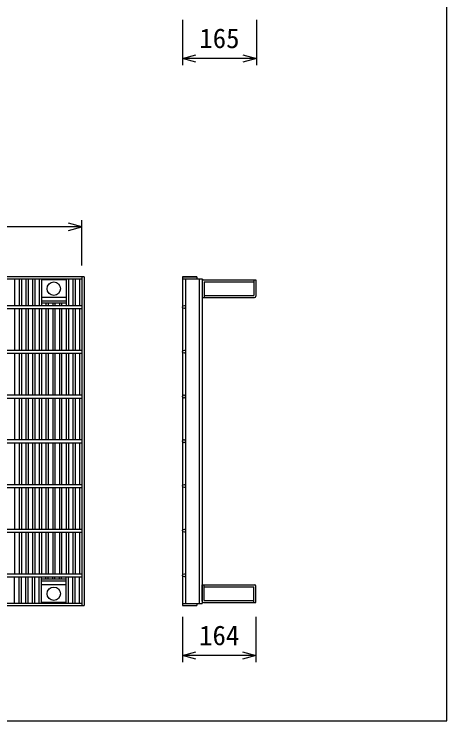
# Model space of a CAD drawing. Units: millimetres, scale not verified. Extents: x -16800 to 16800, y -5940 to 5940.
# Drawn here: x -3546 to -2580, y 808 to 2388 of the extents above; entities that cross this region are included whole.
import ezdxf
from ezdxf.enums import TextEntityAlignment as Align

# ---------------------------------------------------------------- set-up
doc = ezdxf.new("R2010")
doc.units = ezdxf.units.MM
doc.header["$LTSCALE"] = 20
for name, color, linetype, lineweight in [('0-0_DIM', 7, 'Continuous', 25), ('0-2_HATCH', 6, 'Continuous', 25), ('0-6_TXT', 7, 'Continuous', 25)]:
    doc.layers.add(name, color=color, linetype=linetype, lineweight=lineweight)
doc.styles.add('ＭＳ ゴシック', font='')
doc.styles.get('ＭＳ ゴシック').set_extended_font_data('MS Gothic')

msp = doc.modelspace()

# ---------------------------------------------------------------- linework, layer by layer
at = {"layer": '0-0_DIM'}
for p, q in [((-3170.13, 2375.75), (-3170.13, 2274.16)), ((-3005.13, 2375.75), (-3005.13, 2274.16)), ((-3005.13, 2289.16), (-3170.13, 2289.16)), ((-3395.13, 1912.78), (-4390.13, 1912.78)), ((-3395.13, 1826.2), (-3395.13, 1927.78)), ((-3170.13, 1040.75), (-3170.13, 939.16)), ((-3006.13, 1040.75), (-3006.13, 939.16)), ((-3006.13, 954.16), (-3170.13, 954.16))]:
    msp.add_line(p, q, dxfattribs=at)
for points in [[(-3140.13, 2281.12), (-3170.13, 2289.16), (-3140.13, 2297.2)], [(-3035.13, 2297.2), (-3005.13, 2289.16), (-3035.13, 2281.12)], [(-3425.13, 1904.74), (-3395.13, 1912.78), (-3425.13, 1920.82)], [(-3140.13, 946.12), (-3170.13, 954.16), (-3140.13, 962.2)], [(-3036.13, 962.2), (-3006.13, 954.16), (-3036.13, 946.12)]]:
    msp.add_lwpolyline(points, dxfattribs=at)
at = {"layer": '0-2_HATCH'}
for p, q in [((-3390.13, 1800.97), (-4395.13, 1800.97)), ((-4390.13, 1796.47), (-3395.13, 1796.47)), ((-3545.13, 1796.47), (-3545.13, 1736.97)), ((-3535.13, 1796.47), (-3535.13, 1736.97)), ((-3530.13, 1796.47), (-3530.13, 1736.97)), ((-3520.13, 1796.47), (-3520.13, 1736.97)), ((-3515.13, 1796.47), (-3515.13, 1736.97)), ((-3505.13, 1796.47), (-3505.13, 1736.97)), ((-3500.13, 1796.47), (-3500.13, 1736.97)), ((-3490.13, 1796.47), (-3490.13, 1736.97)), ((-3485.13, 1796.47), (-3485.13, 1736.97)), ((-3430.13, 1794.47), (-3485.13, 1794.47)), ((-3430.13, 1796.47), (-3430.13, 1736.97)), ((-3425.13, 1796.47), (-3425.13, 1736.97)), ((-3415.13, 1796.47), (-3415.13, 1736.97)), ((-3410.13, 1796.47), (-3410.13, 1736.97)), ((-3400.13, 1796.47), (-3400.13, 1736.97)), ((-3395.13, 1800.97), (-3395.13, 1065.97)), ((-3390.13, 1800.97), (-3390.13, 1065.97)), ((-3170.13, 1800.97), (-3170.13, 1065.97)), ((-3138.13, 1800.97), (-3170.13, 1800.97)), ((-3170.13, 1800.97), (-3138.13, 1800.97)), ((-3170.13, 1796.47), (-3126.13, 1796.47)), ((-3163.13, 1796.47), (-3163.13, 1070.47)), ((-3138.13, 1800.97), (-3138.13, 1796.47)), ((-3133.13, 1796.47), (-3133.13, 1070.47)), ((-3126.13, 1796.47), (-3126.13, 1070.47)), ((-3126.13, 1791.47), (-3126.13, 1754.47)), ((-3123.13, 1794.47), (-3006.13, 1794.47)), ((-3121.63, 1789.97), (-3010.63, 1789.97)), ((-3121.63, 1789.97), (-3121.63, 1754.47)), ((-3010.63, 1794.47), (-3010.63, 1758.97)), ((-3006.13, 1794.47), (-3006.13, 1757.47)), ((-3430.13, 1754.47), (-3485.13, 1754.47)), ((-3126.13, 1754.47), (-3009.13, 1754.47)), ((-3121.63, 1758.97), (-3010.63, 1758.97)), ((-3430.13, 1746.47), (-3485.13, 1746.47)), ((-3430.13, 1741.97), (-3485.13, 1741.97)), ((-3475.13, 1741.97), (-3475.13, 1736.97)), ((-3470.13, 1741.97), (-3470.13, 1736.97)), ((-3460.13, 1741.97), (-3460.13, 1736.97)), ((-3455.13, 1741.97), (-3455.13, 1736.97)), ((-3445.13, 1741.97), (-3445.13, 1736.97)), ((-3440.13, 1741.97), (-3440.13, 1736.97)), ((-4390.13, 1736.97), (-3395.13, 1736.97)), ((-4390.13, 1729.97), (-3395.13, 1729.97)), ((-3545.13, 1729.97), (-3545.13, 1636.97)), ((-3535.13, 1729.97), (-3535.13, 1636.97)), ((-3530.13, 1729.97), (-3530.13, 1636.97)), ((-3520.13, 1729.97), (-3520.13, 1636.97)), ((-3515.13, 1729.97), (-3515.13, 1636.97)), ((-3505.13, 1729.97), (-3505.13, 1636.97)), ((-3500.13, 1729.97), (-3500.13, 1636.97)), ((-3490.13, 1729.97), (-3490.13, 1636.97)), ((-3485.13, 1729.97), (-3485.13, 1636.97)), ((-3475.13, 1729.97), (-3475.13, 1636.97)), ((-3470.13, 1729.97), (-3470.13, 1636.97)), ((-3460.13, 1729.97), (-3460.13, 1636.97)), ((-3455.13, 1729.97), (-3455.13, 1636.97)), ((-3445.13, 1729.97), (-3445.13, 1636.97)), ((-3440.13, 1729.97), (-3440.13, 1636.97)), ((-3430.13, 1729.97), (-3430.13, 1636.97)), ((-3425.13, 1729.97), (-3425.13, 1636.97)), ((-3415.13, 1729.97), (-3415.13, 1636.97)), ((-3410.13, 1729.97), (-3410.13, 1636.97)), ((-3400.13, 1729.97), (-3400.13, 1636.97)), ((-4390.13, 1636.97), (-3395.13, 1636.97)), ((-4390.13, 1629.97), (-3395.13, 1629.97)), ((-3545.13, 1629.97), (-3545.13, 1536.97)), ((-3535.13, 1629.97), (-3535.13, 1536.97)), ((-3530.13, 1629.97), (-3530.13, 1536.97)), ((-3520.13, 1629.97), (-3520.13, 1536.97)), ((-3515.13, 1629.97), (-3515.13, 1536.97)), ((-3505.13, 1629.97), (-3505.13, 1536.97)), ((-3500.13, 1629.97), (-3500.13, 1536.97)), ((-3490.13, 1629.97), (-3490.13, 1536.97)), ((-3485.13, 1629.97), (-3485.13, 1536.97)), ((-3475.13, 1629.97), (-3475.13, 1536.97)), ((-3470.13, 1629.97), (-3470.13, 1536.97)), ((-3460.13, 1629.97), (-3460.13, 1536.97)), ((-3455.13, 1629.97), (-3455.13, 1536.97)), ((-3445.13, 1629.97), (-3445.13, 1536.97)), ((-3440.13, 1629.97), (-3440.13, 1536.97)), ((-3430.13, 1629.97), (-3430.13, 1536.97)), ((-3425.13, 1629.97), (-3425.13, 1536.97)), ((-3415.13, 1629.97), (-3415.13, 1536.97)), ((-3410.13, 1629.97), (-3410.13, 1536.97)), ((-3400.13, 1629.97), (-3400.13, 1536.97)), ((-4390.13, 1536.97), (-3395.13, 1536.97)), ((-4390.13, 1529.97), (-3395.13, 1529.97)), ((-3545.13, 1529.97), (-3545.13, 1436.97)), ((-3535.13, 1529.97), (-3535.13, 1436.97)), ((-3530.13, 1529.97), (-3530.13, 1436.97)), ((-3520.13, 1529.97), (-3520.13, 1436.97)), ((-3515.13, 1529.97), (-3515.13, 1436.97)), ((-3505.13, 1529.97), (-3505.13, 1436.97)), ((-3500.13, 1529.97), (-3500.13, 1436.97)), ((-3490.13, 1529.97), (-3490.13, 1436.97)), ((-3485.13, 1529.97), (-3485.13, 1436.97)), ((-3475.13, 1529.97), (-3475.13, 1436.97)), ((-3470.13, 1529.97), (-3470.13, 1436.97)), ((-3460.13, 1529.97), (-3460.13, 1436.97)), ((-3455.13, 1529.97), (-3455.13, 1436.97)), ((-3445.13, 1529.97), (-3445.13, 1436.97)), ((-3440.13, 1529.97), (-3440.13, 1436.97)), ((-3430.13, 1529.97), (-3430.13, 1436.97)), ((-3425.13, 1529.97), (-3425.13, 1436.97)), ((-3415.13, 1529.97), (-3415.13, 1436.97)), ((-3410.13, 1529.97), (-3410.13, 1436.97)), ((-3400.13, 1529.97), (-3400.13, 1436.97)), ((-4390.13, 1436.97), (-3395.13, 1436.97)), ((-4390.13, 1429.97), (-3395.13, 1429.97)), ((-3545.13, 1429.97), (-3545.13, 1336.97)), ((-3535.13, 1429.97), (-3535.13, 1336.97)), ((-3530.13, 1429.97), (-3530.13, 1336.97)), ((-3520.13, 1429.97), (-3520.13, 1336.97)), ((-3515.13, 1429.97), (-3515.13, 1336.97)), ((-3505.13, 1429.97), (-3505.13, 1336.97)), ((-3500.13, 1429.97), (-3500.13, 1336.97)), ((-3490.13, 1429.97), (-3490.13, 1336.97)), ((-3485.13, 1429.97), (-3485.13, 1336.97)), ((-3475.13, 1429.97), (-3475.13, 1336.97)), ((-3470.13, 1429.97), (-3470.13, 1336.97)), ((-3460.13, 1429.97), (-3460.13, 1336.97)), ((-3455.13, 1429.97), (-3455.13, 1336.97)), ((-3445.13, 1429.97), (-3445.13, 1336.97)), ((-3440.13, 1429.97), (-3440.13, 1336.97)), ((-3430.13, 1429.97), (-3430.13, 1336.97)), ((-3425.13, 1429.97), (-3425.13, 1336.97)), ((-3415.13, 1429.97), (-3415.13, 1336.97)), ((-3410.13, 1429.97), (-3410.13, 1336.97)), ((-3400.13, 1429.97), (-3400.13, 1336.97)), ((-4390.13, 1336.97), (-3395.13, 1336.97)), ((-4390.13, 1329.97), (-3395.13, 1329.97)), ((-3545.13, 1329.97), (-3545.13, 1236.97)), ((-3535.13, 1329.97), (-3535.13, 1236.97)), ((-3530.13, 1329.97), (-3530.13, 1236.97)), ((-3520.13, 1329.97), (-3520.13, 1236.97)), ((-3515.13, 1329.97), (-3515.13, 1236.97)), ((-3505.13, 1329.97), (-3505.13, 1236.97)), ((-3500.13, 1329.97), (-3500.13, 1236.97)), ((-3490.13, 1329.97), (-3490.13, 1236.97)), ((-3485.13, 1329.97), (-3485.13, 1236.97)), ((-3475.13, 1329.97), (-3475.13, 1236.97)), ((-3470.13, 1329.97), (-3470.13, 1236.97)), ((-3460.13, 1329.97), (-3460.13, 1236.97)), ((-3455.13, 1329.97), (-3455.13, 1236.97)), ((-3445.13, 1329.97), (-3445.13, 1236.97)), ((-3440.13, 1329.97), (-3440.13, 1236.97)), ((-3430.13, 1329.97), (-3430.13, 1236.97)), ((-3425.13, 1329.97), (-3425.13, 1236.97)), ((-3415.13, 1329.97), (-3415.13, 1236.97)), ((-3410.13, 1329.97), (-3410.13, 1236.97)), ((-3400.13, 1329.97), (-3400.13, 1236.97)), ((-4390.13, 1236.97), (-3395.13, 1236.97)), ((-4390.13, 1229.97), (-3395.13, 1229.97)), ((-3545.13, 1229.97), (-3545.13, 1136.97)), ((-3535.13, 1229.97), (-3535.13, 1136.97)), ((-3530.13, 1229.97), (-3530.13, 1136.97)), ((-3520.13, 1229.97), (-3520.13, 1136.97)), ((-3515.13, 1229.97), (-3515.13, 1136.97)), ((-3505.13, 1229.97), (-3505.13, 1136.97)), ((-3500.13, 1229.97), (-3500.13, 1136.97)), ((-3490.13, 1229.97), (-3490.13, 1136.97)), ((-3485.13, 1229.97), (-3485.13, 1136.97)), ((-3475.13, 1229.97), (-3475.13, 1136.97)), ((-3470.13, 1229.97), (-3470.13, 1136.97)), ((-3460.13, 1229.97), (-3460.13, 1136.97)), ((-3455.13, 1229.97), (-3455.13, 1136.97)), ((-3445.13, 1229.97), (-3445.13, 1136.97)), ((-3440.13, 1229.97), (-3440.13, 1136.97)), ((-3430.13, 1229.97), (-3430.13, 1136.97)), ((-3425.13, 1229.97), (-3425.13, 1136.97)), ((-3415.13, 1229.97), (-3415.13, 1136.97)), ((-3410.13, 1229.97), (-3410.13, 1136.97)), ((-3400.13, 1229.97), (-3400.13, 1136.97)), ((-4390.13, 1136.97), (-3395.13, 1136.97)), ((-4390.13, 1129.97), (-3395.13, 1129.97)), ((-3545.13, 1070.47), (-3545.13, 1129.97)), ((-3535.13, 1070.47), (-3535.13, 1129.97)), ((-3530.13, 1070.47), (-3530.13, 1129.97)), ((-3520.13, 1070.47), (-3520.13, 1129.97)), ((-3515.13, 1070.47), (-3515.13, 1129.97)), ((-3505.13, 1070.47), (-3505.13, 1129.97)), ((-3500.13, 1070.47), (-3500.13, 1129.97)), ((-3490.13, 1070.47), (-3490.13, 1129.97)), ((-3485.13, 1070.47), (-3485.13, 1129.97)), ((-3430.13, 1124.97), (-3485.13, 1124.97)), ((-3475.13, 1124.97), (-3475.13, 1129.97)), ((-3470.13, 1124.97), (-3470.13, 1129.97)), ((-3460.13, 1124.97), (-3460.13, 1129.97)), ((-3455.13, 1124.97), (-3455.13, 1129.97)), ((-3445.13, 1124.97), (-3445.13, 1129.97)), ((-3440.13, 1124.97), (-3440.13, 1129.97)), ((-3430.13, 1070.47), (-3430.13, 1129.97)), ((-3425.13, 1070.47), (-3425.13, 1129.97)), ((-3415.13, 1070.47), (-3415.13, 1129.97)), ((-3410.13, 1070.47), (-3410.13, 1129.97)), ((-3400.13, 1070.47), (-3400.13, 1129.97)), ((-3430.13, 1120.47), (-3485.13, 1120.47)), ((-3430.13, 1112.47), (-3485.13, 1112.47)), ((-3126.13, 1075.47), (-3126.13, 1112.47)), ((-3126.13, 1112.47), (-3009.13, 1112.47)), ((-3121.63, 1076.97), (-3121.63, 1112.47)), ((-3121.63, 1107.97), (-3010.63, 1107.97)), ((-3010.63, 1072.47), (-3010.63, 1107.97)), ((-3006.13, 1072.47), (-3006.13, 1109.47)), ((-3121.63, 1076.97), (-3010.63, 1076.97)), ((-4395.13, 1065.97), (-3390.13, 1065.97)), ((-3395.13, 1070.47), (-4390.13, 1070.47)), ((-3430.13, 1072.47), (-3485.13, 1072.47)), ((-3170.13, 1070.47), (-3126.13, 1070.47)), ((-3170.13, 1065.97), (-3138.13, 1065.97)), ((-3170.13, 1065.97), (-3138.13, 1065.97)), ((-3138.13, 1070.47), (-3138.13, 1065.97)), ((-3123.13, 1072.47), (-3006.13, 1072.47))]:
    msp.add_line(p, q, dxfattribs=at)
for centre, radius in [((-3457.63, 1774.47), 15), ((-3166.63, 1733.47), 3.5), ((-3166.63, 1633.47), 3.5), ((-3166.63, 1533.47), 3.5), ((-3166.63, 1433.47), 3.5), ((-3166.63, 1333.47), 3.5), ((-3166.63, 1233.47), 3.5), ((-3166.63, 1133.47), 3.5), ((-3457.63, 1092.47), 15)]:
    msp.add_circle(centre, radius, dxfattribs=at)
for centre, start, end in [((-3123.13, 1791.47), 90, 180), ((-3009.13, 1757.47), 270, 0), ((-3009.13, 1109.47), 0, 90), ((-3123.13, 1075.47), 180, 270)]:
    msp.add_arc(centre, 3, start, end, dxfattribs=at)
at = {"layer": '0-6_TXT'}
msp.add_lwpolyline([(-5079.71, 808.19), (-2579.71, 808.19), (-2579.71, 3908.19), (-5079.71, 3908.19)], close=True, dxfattribs=at)

# ---------------------------------------------------------------- texts
at = {"layer": '0-0_DIM', "style": 'ＭＳ ゴシック'}
for s, p in [('165', (-3132.63, 2299.16)), ('164', (-3133.13, 964.16))]:
    msp.add_text(s, height=43.99, dxfattribs=at).set_placement(p, align=Align.BOTTOM_LEFT)

doc.saveas('drawing.dxf')
